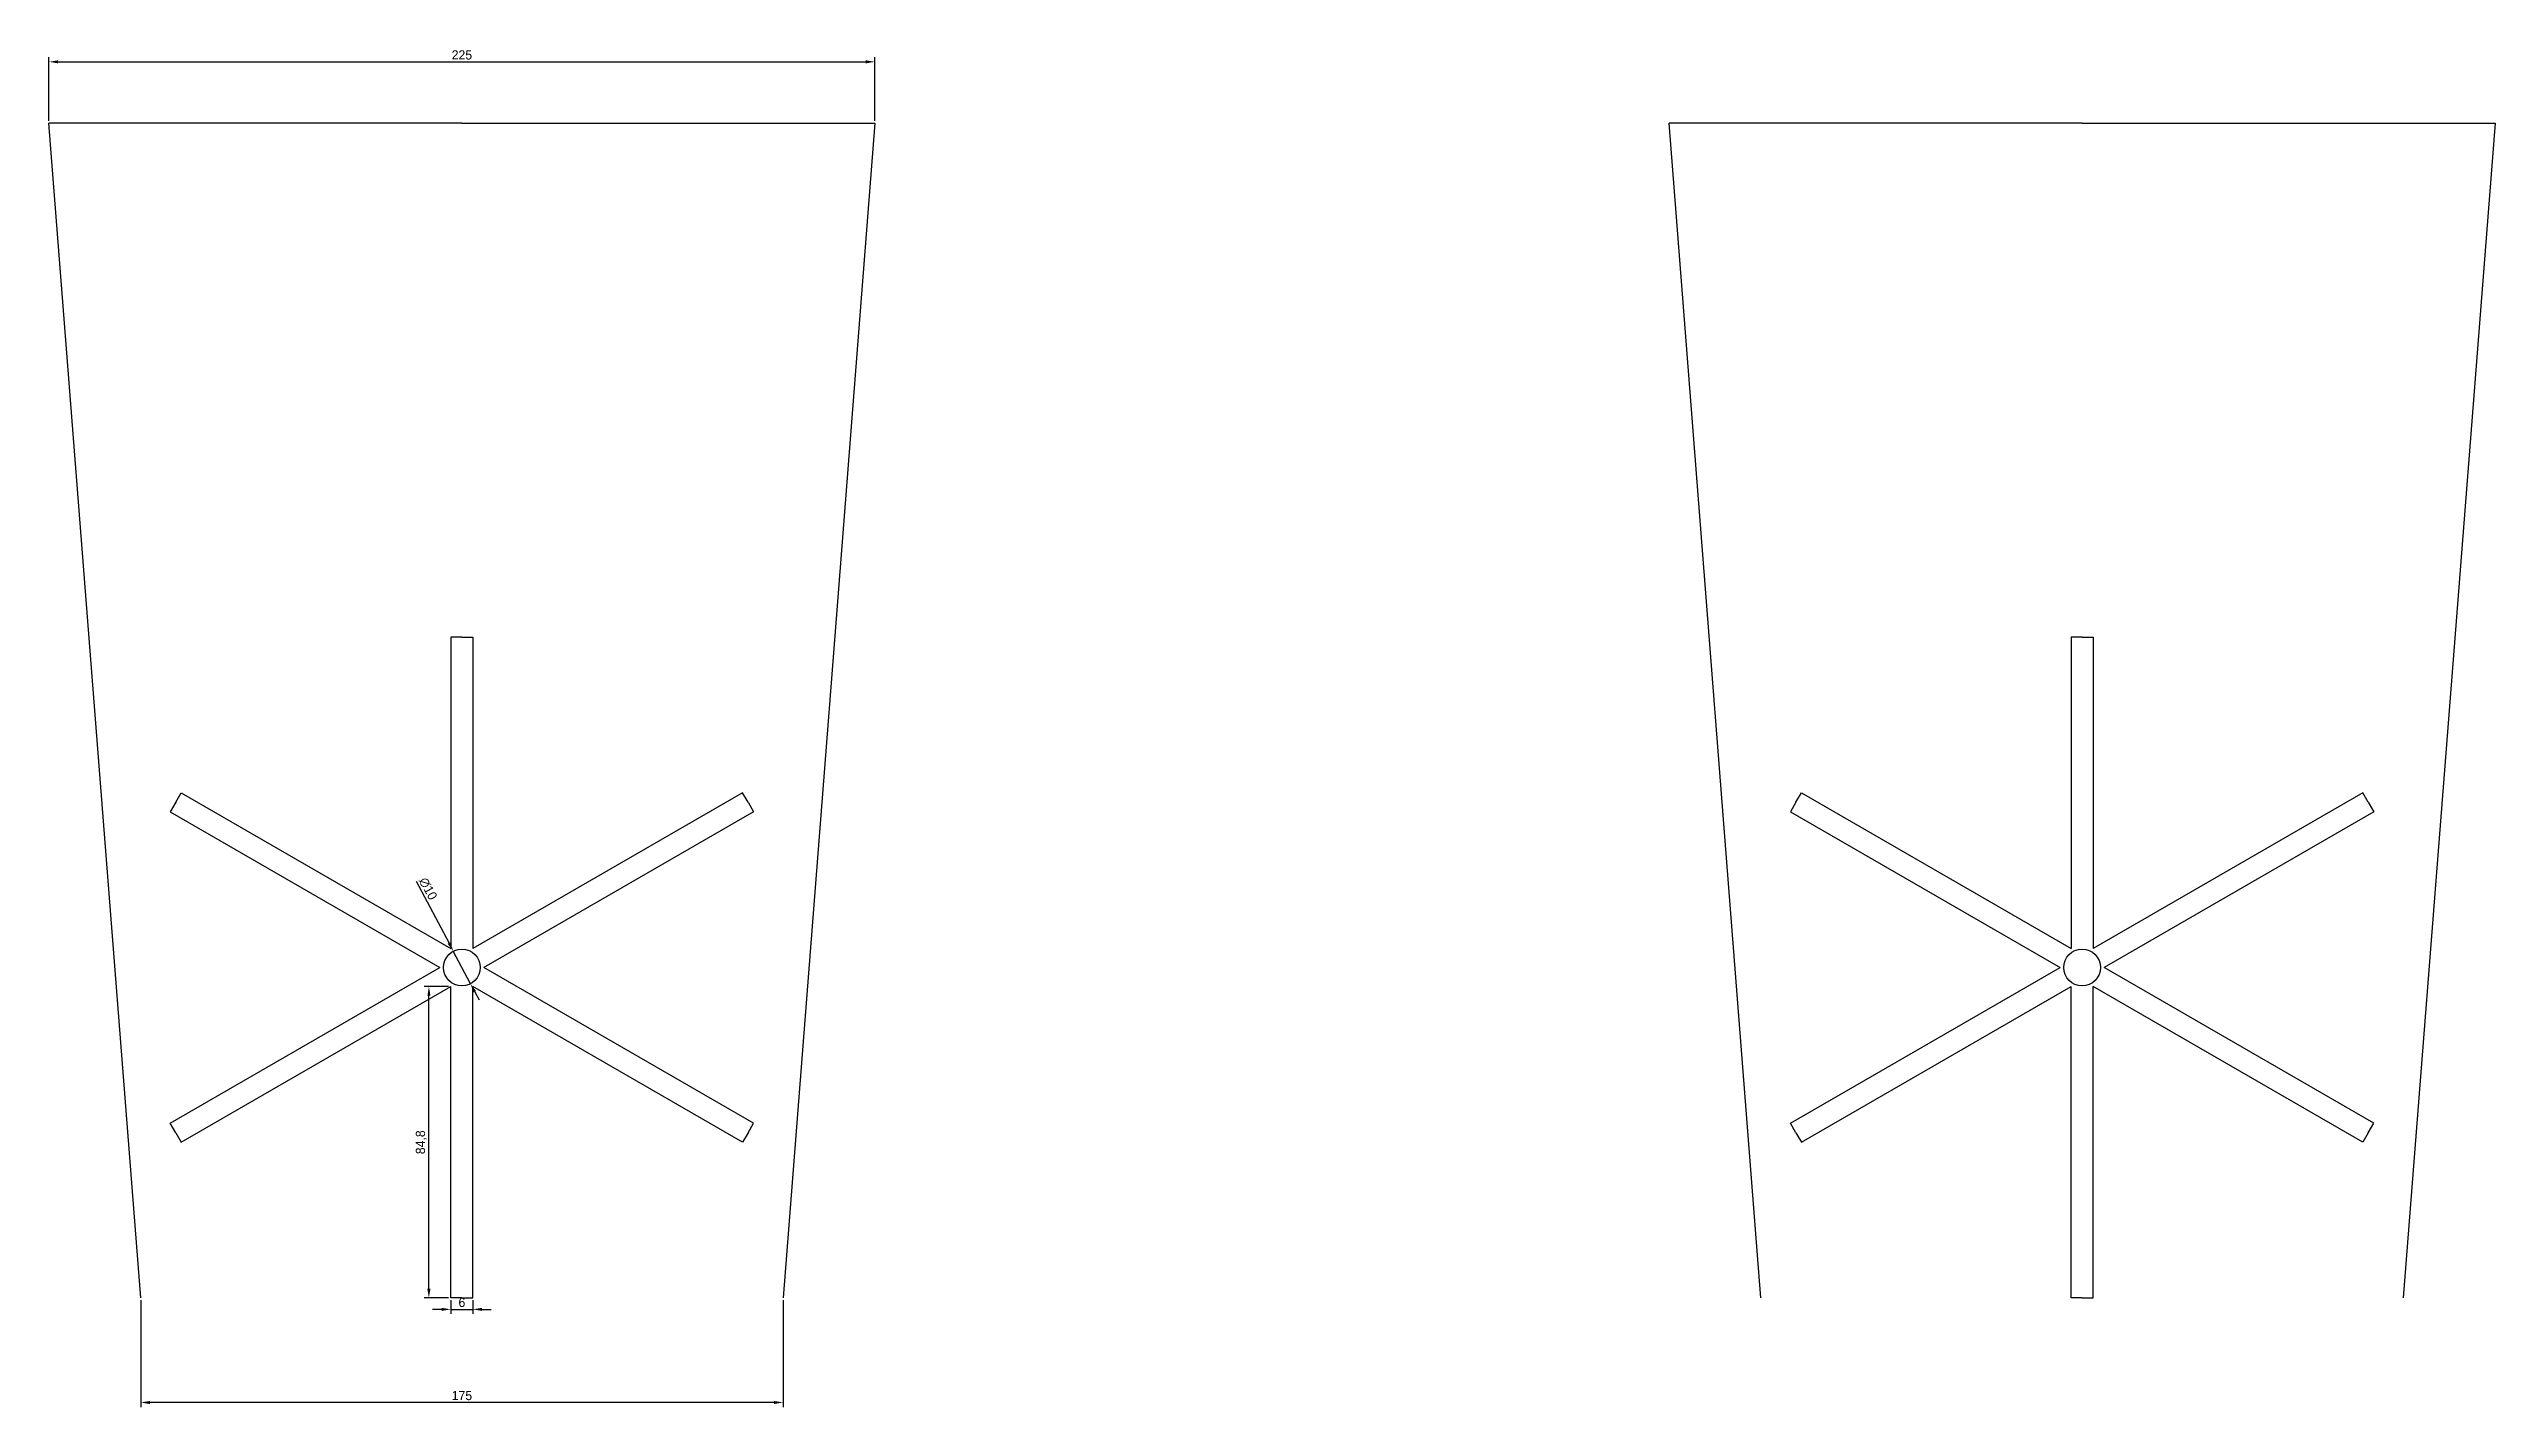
# Model space of a CAD drawing. Header units: millimetres. Extents: x 185 to 852, y 79 to 449.
import ezdxf

# ---------------------------------------------------------------- set-up
doc = ezdxf.new("R2010")
doc.units = ezdxf.units.MM
doc.dimstyles.new('ISO-25', dxfattribs={"dimtxt": 2.5, "dimasz": 2.5, "dimexe": 1.25, "dimexo": 0.625, "dimtad": 1, "dimtxsty": 'Standard', "dimcen": 2.5, "dimadec": 0, "dimazin": 0, "dimtfac": 1, "dimtmove": 0, "dimatfit": 3, "dimfxl": 1, "dimarcsym": 0})

# ---------------------------------------------------------------- blocks, each defined once
blk = doc.blocks.new('*D3')
at = {"color": 0, "lineweight": -2, "transparency": 16777216}
for p, q in [((294.22, 193.4), (287.61, 193.4)), ((288.86, 111.09), (288.86, 190.9)), ((294.22, 108.59), (287.61, 108.59))]:
    blk.add_line(p, q, dxfattribs=at)
at = {"color": 0, "transparency": 16777216}
for points in [[(288.44, 190.9), (289.28, 190.9), (288.86, 193.4)], [(288.44, 111.09), (289.28, 111.09), (288.86, 108.59)]]:
    blk.add_solid(points, dxfattribs=at)
at = {"layer": 'Defpoints', "color": 0, "transparency": 16777216}
for p in [(288.86, 193.4), (294.85, 193.4), (294.85, 108.59)]:
    blk.add_point(p, dxfattribs=at)
at = {"color": 0, "transparency": 16777216, "insert": (286.78, 150.99), "char_height": 2.5, "attachment_point": 5, "rotation": 90}
blk.add_mtext('84,8', dxfattribs=at)
blk = doc.blocks.new('*D4')
at = {"color": 0, "lineweight": -2, "transparency": 16777216}
for p, q in [((294.85, 107.97), (294.85, 104.22)), ((300.85, 107.97), (300.85, 104.22)), ((292.35, 105.47), (289.85, 105.47)), ((294.85, 105.47), (300.85, 105.47)), ((303.35, 105.47), (305.85, 105.47))]:
    blk.add_line(p, q, dxfattribs=at)
at = {"color": 0, "transparency": 16777216}
for points in [[(292.35, 105.89), (292.35, 105.05), (294.85, 105.47)], [(303.35, 105.89), (303.35, 105.05), (300.85, 105.47)]]:
    blk.add_solid(points, dxfattribs=at)
at = {"layer": 'Defpoints', "color": 0, "transparency": 16777216}
for p in [(294.85, 108.59), (300.85, 108.59), (300.85, 105.47)]:
    blk.add_point(p, dxfattribs=at)
at = {"color": 0, "transparency": 16777216, "insert": (297.85, 107.35), "char_height": 2.5, "attachment_point": 5}
blk.add_mtext('6', dxfattribs=at)
blk = doc.blocks.new('*D6')
at = {"color": 0, "lineweight": -2, "transparency": 16777216}
for p, q in [((285.42, 222.11), (294.34, 205.22)), ((300.19, 194.17), (295.51, 203.01)), ((301.35, 191.96), (302.52, 189.75))]:
    blk.add_line(p, q, dxfattribs=at)
at = {"color": 0, "transparency": 16777216}
for points in [[(294.71, 205.42), (293.98, 205.03), (295.51, 203.01)], [(301.72, 192.16), (300.99, 191.77), (300.19, 194.17)]]:
    blk.add_solid(points, dxfattribs=at)
at = {"layer": 'Defpoints', "color": 0, "transparency": 16777216}
for p in [(295.51, 203.01), (300.19, 194.17)]:
    blk.add_point(p, dxfattribs=at)
at = {"color": 0, "transparency": 16777216, "insert": (288.63, 220.04), "char_height": 2.5, "attachment_point": 5, "rotation": 297.86309}
blk.add_mtext('∅10', dxfattribs=at)
blk = doc.blocks.new('*D7')
at = {"color": 0, "lineweight": -2, "transparency": 16777216}
for p, q in [((210.35, 107.97), (210.35, 78.86)), ((385.35, 107.97), (385.35, 78.86)), ((382.85, 80.11), (212.85, 80.11))]:
    blk.add_line(p, q, dxfattribs=at)
at = {"color": 0, "transparency": 16777216}
for points in [[(212.85, 80.52), (212.85, 79.69), (210.35, 80.11)], [(382.85, 80.52), (382.85, 79.69), (385.35, 80.11)]]:
    blk.add_solid(points, dxfattribs=at)
at = {"layer": 'Defpoints', "color": 0, "transparency": 16777216}
for p in [(210.35, 108.59), (385.35, 108.59), (210.35, 80.11)]:
    blk.add_point(p, dxfattribs=at)
at = {"color": 0, "transparency": 16777216, "insert": (297.85, 81.98), "char_height": 2.5, "attachment_point": 5}
blk.add_mtext('175', dxfattribs=at)
blk = doc.blocks.new('*D8')
at = {"color": 0, "lineweight": -2, "transparency": 16777216}
for p, q in [((185.35, 429.22), (185.35, 446.53)), ((410.35, 429.22), (410.35, 446.53)), ((187.85, 445.28), (407.85, 445.28))]:
    blk.add_line(p, q, dxfattribs=at)
at = {"color": 0, "transparency": 16777216}
for points in [[(187.85, 445.69), (187.85, 444.86), (185.35, 445.28)], [(407.85, 445.69), (407.85, 444.86), (410.35, 445.28)]]:
    blk.add_solid(points, dxfattribs=at)
at = {"layer": 'Defpoints', "color": 0, "transparency": 16777216}
for p in [(410.35, 445.28), (185.35, 428.59), (410.35, 428.59)]:
    blk.add_point(p, dxfattribs=at)
at = {"color": 0, "transparency": 16777216, "insert": (297.85, 447.15), "char_height": 2.5, "attachment_point": 5}
blk.add_mtext('225', dxfattribs=at)

msp = doc.modelspace()

# ---------------------------------------------------------------- linework, layer by layer
for p, q in [((297.849, 428.592), (185.349, 428.592)), ((210.349, 108.592), (185.349, 428.592)), ((297.849, 428.592), (410.349, 428.592)), ((410.349, 428.592), (385.349, 108.592)), ((739.208, 428.592), (626.708, 428.592)), ((651.708, 108.592), (626.708, 428.592)), ((739.208, 428.592), (851.708, 428.592)), ((851.708, 428.592), (826.708, 108.592)), ((297.849, 288.592), (294.849, 288.592)), ((294.849, 288.592), (294.849, 203.788)), ((297.849, 288.592), (300.849, 288.592)), ((300.849, 288.592), (300.849, 203.788)), ((739.208, 288.592), (736.208, 288.592)), ((736.208, 288.592), (736.208, 203.788)), ((739.208, 288.592), (742.208, 288.592)), ((742.208, 288.592), (742.208, 203.788)), ((219.907, 243.592), (218.407, 240.994)), ((218.407, 240.994), (291.849, 198.592)), ((219.907, 243.592), (221.407, 246.19)), ((221.407, 246.19), (294.849, 203.788)), ((374.291, 246.19), (300.849, 203.788)), ((377.291, 240.994), (303.849, 198.592)), ((375.791, 243.592), (374.291, 246.19)), ((375.791, 243.592), (377.291, 240.994)), ((661.266, 243.592), (659.766, 240.994)), ((659.766, 240.994), (733.208, 198.592)), ((661.266, 243.592), (662.766, 246.19)), ((662.766, 246.19), (736.208, 203.788)), ((815.65, 246.19), (742.208, 203.788)), ((818.65, 240.994), (745.208, 198.592)), ((817.15, 243.592), (815.65, 246.19)), ((817.15, 243.592), (818.65, 240.994)), ((218.407, 156.19), (291.849, 198.592)), ((221.407, 150.994), (294.849, 193.396)), ((294.849, 108.592), (294.849, 193.396)), ((300.849, 108.592), (300.849, 193.396)), ((374.291, 150.994), (300.849, 193.396)), ((377.291, 156.19), (303.849, 198.592)), ((659.766, 156.19), (733.208, 198.592)), ((662.766, 150.994), (736.208, 193.396)), ((736.208, 108.592), (736.208, 193.396)), ((742.208, 108.592), (742.208, 193.396)), ((815.65, 150.994), (742.208, 193.396)), ((818.65, 156.19), (745.208, 198.592)), ((219.907, 153.592), (218.407, 156.19)), ((219.907, 153.592), (221.407, 150.994)), ((375.791, 153.592), (374.291, 150.994)), ((375.791, 153.592), (377.291, 156.19)), ((661.266, 153.592), (659.766, 156.19)), ((661.266, 153.592), (662.766, 150.994)), ((817.15, 153.592), (815.65, 150.994)), ((817.15, 153.592), (818.65, 156.19)), ((297.849, 108.592), (294.849, 108.592)), ((297.849, 108.592), (300.849, 108.592)), ((739.208, 108.592), (736.208, 108.592)), ((739.208, 108.592), (742.208, 108.592))]:
    msp.add_line(p, q)
for centre in [(297.849, 198.592), (739.208, 198.592)]:
    msp.add_circle(centre, 5)

# ---------------------------------------------------------------- dimensions: what is measured, and where the dimension line sits
for base, p1, p2, picture, middle in [((410.349, 445.275), (185.349, 428.592), (410.349, 428.592), '*D8', (297.849, 447.15)), ((210.349, 80.108), (385.349, 108.592), (210.349, 108.592), '*D7', (297.849, 81.983)), ((300.849, 105.47), (294.849, 108.592), (300.849, 108.592), '*D4', (297.849, 107.345))]:
    dim = msp.add_linear_dim(base=base, p1=p1, p2=p2, dimstyle='ISO-25')
    dim.commit()
    dim.dimension.update_dxf_attribs({"geometry": picture, "text_midpoint": middle})
dim = msp.add_diameter_dim_2p(p1=(300.186, 194.172), p2=(295.512, 203.012), dimstyle='ISO-25')
dim.commit()
dim.dimension.update_dxf_attribs({"geometry": '*D6', "text_midpoint": (286.975, 219.161), "dimtype": 163})
dim = msp.add_linear_dim(base=(288.859, 193.396), p1=(294.849, 108.592), p2=(294.849, 193.396), angle=90, dimstyle='ISO-25')
dim.commit()
dim.dimension.update_dxf_attribs({"geometry": '*D3', "text_midpoint": (286.776, 150.994)})

doc.saveas('drawing.dxf')
